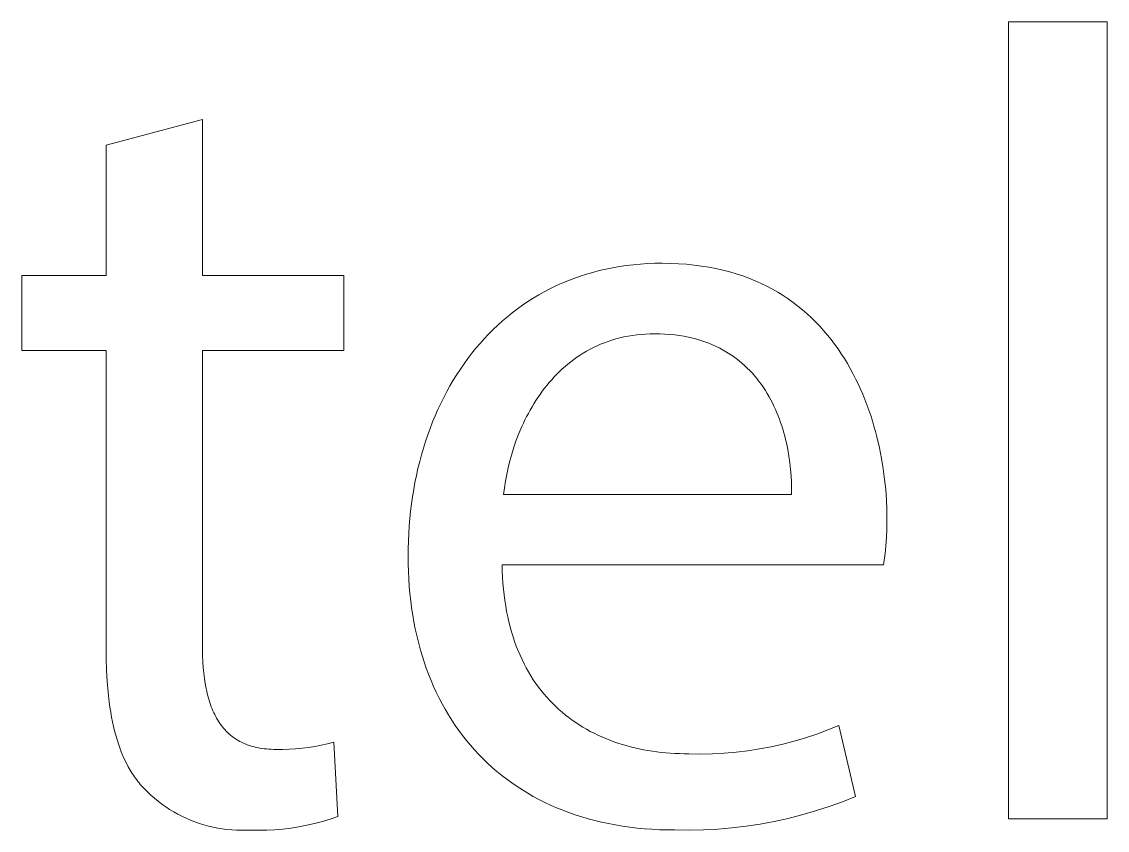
# Model space of a CAD drawing. Header units: millimetres. Extents: x 1287 to 5317, y -239 to 2577.
# Drawn here: x 4845.36 to 4884.39, y -172.01 to -142.95 of the extents above; entities that cross this region are included whole.
import ezdxf

# ---------------------------------------------------------------- set-up
doc = ezdxf.new("R2010")
doc.units = ezdxf.units.MM
doc.header["$MEASUREMENT"] = 0
doc.layers.add('Domyślny', color=7, linetype='Continuous', true_color=0x000000)

msp = doc.modelspace()

# ---------------------------------------------------------------- linework, layer by layer
at = {"layer": 'Domyślny', "color": 18, "lineweight": 15, "true_color": 0x000000}
for p, q in [((4880.837, -142.946), (4884.394, -142.946)), ((4880.837, -171.599), (4880.837, -142.946)), ((4884.394, -142.946), (4884.394, -171.599)), ((4848.396, -147.388), (4851.858, -146.462)), ((4851.858, -146.462), (4851.858, -152.072)), ((4848.396, -152.072), (4848.396, -147.388)), ((4866.367, -151.839), (4866.608, -151.79)), ((4866.608, -151.79), (4866.853, -151.747)), ((4866.853, -151.747), (4867.101, -151.711)), ((4867.101, -151.711), (4867.353, -151.681)), ((4867.353, -151.681), (4867.608, -151.658)), ((4867.608, -151.658), (4867.867, -151.641)), ((4867.867, -151.641), (4868.128, -151.631)), ((4868.128, -151.631), (4868.394, -151.628)), ((4868.394, -151.628), (4868.69, -151.632)), ((4868.69, -151.632), (4868.979, -151.644)), ((4868.979, -151.644), (4869.261, -151.664)), ((4869.261, -151.664), (4869.537, -151.692)), ((4869.537, -151.692), (4869.806, -151.727)), ((4869.806, -151.727), (4870.069, -151.769)), ((4870.069, -151.769), (4870.325, -151.819)), ((4870.325, -151.819), (4870.575, -151.876)), ((4845.362, -154.769), (4845.362, -152.072)), ((4845.362, -152.072), (4848.396, -152.072)), ((4851.858, -152.072), (4856.944, -152.072)), ((4856.944, -152.072), (4856.944, -154.769)), ((4864.994, -152.259), (4865.214, -152.174)), ((4865.214, -152.174), (4865.437, -152.095)), ((4865.437, -152.095), (4865.664, -152.022)), ((4865.664, -152.022), (4865.895, -151.955)), ((4865.895, -151.955), (4866.129, -151.894)), ((4866.129, -151.894), (4866.367, -151.839)), ((4870.575, -151.876), (4870.818, -151.939)), ((4870.818, -151.939), (4871.055, -152.009)), ((4871.055, -152.009), (4871.286, -152.086)), ((4871.286, -152.086), (4871.511, -152.169)), ((4871.511, -152.169), (4871.73, -152.258)), ((4864.151, -152.654), (4864.356, -152.547)), ((4864.356, -152.547), (4864.565, -152.445)), ((4864.565, -152.445), (4864.777, -152.349)), ((4864.777, -152.349), (4864.994, -152.259)), ((4871.73, -152.258), (4871.943, -152.353)), ((4871.943, -152.353), (4872.15, -152.454)), ((4872.15, -152.454), (4872.351, -152.56)), ((4872.351, -152.56), (4872.546, -152.672)), ((4863.559, -153.008), (4863.752, -152.884)), ((4863.752, -152.884), (4863.95, -152.767)), ((4863.95, -152.767), (4864.151, -152.654)), ((4872.546, -152.672), (4872.736, -152.789)), ((4872.736, -152.789), (4872.92, -152.911)), ((4872.92, -152.911), (4873.098, -153.038)), ((4863.001, -153.408), (4863.183, -153.269)), ((4863.183, -153.269), (4863.369, -153.136)), ((4863.369, -153.136), (4863.559, -153.008)), ((4873.098, -153.038), (4873.271, -153.17)), ((4873.271, -153.17), (4873.438, -153.306)), ((4873.438, -153.306), (4873.6, -153.447)), ((4862.479, -153.852), (4862.649, -153.699)), ((4862.649, -153.699), (4862.823, -153.551)), ((4862.823, -153.551), (4863.001, -153.408)), ((4873.6, -153.447), (4873.757, -153.592)), ((4873.757, -153.592), (4873.909, -153.74)), ((4873.909, -153.74), (4874.055, -153.893)), ((4861.993, -154.339), (4862.151, -154.172)), ((4862.151, -154.172), (4862.313, -154.01)), ((4862.313, -154.01), (4862.479, -153.852)), ((4867.958, -154.167), (4867.794, -154.174)), ((4868.125, -154.164), (4867.958, -154.167)), ((4868.31, -154.167), (4868.125, -154.164)), ((4868.491, -154.174), (4868.31, -154.167)), ((4874.055, -153.893), (4874.196, -154.05)), ((4874.196, -154.05), (4874.333, -154.209)), ((4861.69, -154.686), (4861.84, -154.51)), ((4861.84, -154.51), (4861.993, -154.339)), ((4866.178, -154.538), (4866.048, -154.595)), ((4866.311, -154.485), (4866.178, -154.538)), ((4866.446, -154.436), (4866.311, -154.485)), ((4866.585, -154.39), (4866.446, -154.436)), ((4866.726, -154.349), (4866.585, -154.39)), ((4866.87, -154.311), (4866.726, -154.349)), ((4867.017, -154.277), (4866.87, -154.311)), ((4867.166, -154.248), (4867.017, -154.277)), ((4867.319, -154.223), (4867.166, -154.248)), ((4867.474, -154.202), (4867.319, -154.223)), ((4867.633, -154.185), (4867.474, -154.202)), ((4867.794, -154.174), (4867.633, -154.185)), ((4868.668, -154.187), (4868.491, -154.174)), ((4868.84, -154.204), (4868.668, -154.187)), ((4869.008, -154.226), (4868.84, -154.204)), ((4869.172, -154.253), (4869.008, -154.226)), ((4869.331, -154.284), (4869.172, -154.253)), ((4869.487, -154.32), (4869.331, -154.284)), ((4869.638, -154.359), (4869.487, -154.32)), ((4869.785, -154.403), (4869.638, -154.359)), ((4869.929, -154.452), (4869.785, -154.403)), ((4870.068, -154.504), (4869.929, -154.452)), ((4870.204, -154.559), (4870.068, -154.504)), ((4870.335, -154.619), (4870.204, -154.559)), ((4874.333, -154.209), (4874.464, -154.373)), ((4874.464, -154.373), (4874.59, -154.539)), ((4874.59, -154.539), (4874.712, -154.708)), ((4848.396, -154.769), (4845.362, -154.769)), ((4848.396, -165.425), (4848.396, -154.769)), ((4856.944, -154.769), (4851.858, -154.769)), ((4851.858, -154.769), (4851.858, -165.305)), ((4861.403, -155.05), (4861.544, -154.866)), ((4861.544, -154.866), (4861.69, -154.686)), ((4865.439, -154.929), (4865.325, -155.005)), ((4865.555, -154.856), (4865.439, -154.929)), ((4865.674, -154.786), (4865.555, -154.856)), ((4865.796, -154.719), (4865.674, -154.786)), ((4865.921, -154.655), (4865.796, -154.719)), ((4866.048, -154.595), (4865.921, -154.655)), ((4870.463, -154.682), (4870.335, -154.619)), ((4870.587, -154.749), (4870.463, -154.682)), ((4870.708, -154.819), (4870.587, -154.749)), ((4870.825, -154.892), (4870.708, -154.819)), ((4870.938, -154.969), (4870.825, -154.892)), ((4874.712, -154.708), (4874.829, -154.88)), ((4874.829, -154.88), (4874.941, -155.055)), ((4861.133, -155.431), (4861.266, -155.239)), ((4861.266, -155.239), (4861.403, -155.05)), ((4864.896, -155.339), (4864.795, -155.429)), ((4864.999, -155.251), (4864.896, -155.339)), ((4865.105, -155.167), (4864.999, -155.251)), ((4865.214, -155.084), (4865.105, -155.167)), ((4865.325, -155.005), (4865.214, -155.084)), ((4871.047, -155.048), (4870.938, -154.969)), ((4871.153, -155.131), (4871.047, -155.048)), ((4871.256, -155.217), (4871.153, -155.131)), ((4871.355, -155.305), (4871.256, -155.217)), ((4871.451, -155.396), (4871.355, -155.305)), ((4874.941, -155.055), (4875.048, -155.232)), ((4875.048, -155.232), (4875.151, -155.412)), ((4860.881, -155.828), (4861.005, -155.628)), ((4861.005, -155.628), (4861.133, -155.431)), ((4864.507, -155.714), (4864.417, -155.813)), ((4864.601, -155.617), (4864.507, -155.714)), ((4864.696, -155.522), (4864.601, -155.617)), ((4864.795, -155.429), (4864.696, -155.522)), ((4871.543, -155.489), (4871.451, -155.396)), ((4871.633, -155.585), (4871.543, -155.489)), ((4871.718, -155.683), (4871.633, -155.585)), ((4871.801, -155.783), (4871.718, -155.683)), ((4875.151, -155.412), (4875.25, -155.594)), ((4875.25, -155.594), (4875.344, -155.777)), ((4860.645, -156.24), (4860.761, -156.032)), ((4860.761, -156.032), (4860.881, -155.828)), ((4864.159, -156.124), (4864.078, -156.231)), ((4864.243, -156.018), (4864.159, -156.124)), ((4864.328, -155.915), (4864.243, -156.018)), ((4864.417, -155.813), (4864.328, -155.915)), ((4871.881, -155.886), (4871.801, -155.783)), ((4871.957, -155.99), (4871.881, -155.886)), ((4872.031, -156.096), (4871.957, -155.99)), ((4872.101, -156.204), (4872.031, -156.096)), ((4875.344, -155.777), (4875.434, -155.962)), ((4875.434, -155.962), (4875.519, -156.149)), ((4860.428, -156.667), (4860.534, -156.452)), ((4860.534, -156.452), (4860.645, -156.24)), ((4863.924, -156.45), (4863.85, -156.562)), ((4864, -156.34), (4863.924, -156.45)), ((4864.078, -156.231), (4864, -156.34)), ((4872.168, -156.314), (4872.101, -156.204)), ((4872.233, -156.425), (4872.168, -156.314)), ((4872.294, -156.538), (4872.233, -156.425)), ((4875.519, -156.149), (4875.601, -156.337)), ((4875.601, -156.337), (4875.678, -156.527)), ((4860.228, -157.109), (4860.325, -156.886)), ((4860.325, -156.886), (4860.428, -156.667)), ((4863.71, -156.791), (4863.643, -156.907)), ((4863.779, -156.676), (4863.71, -156.791)), ((4863.85, -156.562), (4863.779, -156.676)), ((4872.353, -156.651), (4872.294, -156.538)), ((4872.409, -156.767), (4872.353, -156.651)), ((4872.462, -156.883), (4872.409, -156.767)), ((4872.513, -157), (4872.462, -156.883)), ((4875.678, -156.527), (4875.751, -156.717)), ((4875.751, -156.717), (4875.82, -156.909)), ((4860.134, -157.334), (4860.228, -157.109)), ((4863.457, -157.261), (4863.4, -157.381)), ((4863.517, -157.142), (4863.457, -157.261)), ((4863.579, -157.024), (4863.517, -157.142)), ((4863.643, -156.907), (4863.579, -157.024)), ((4872.561, -157.118), (4872.513, -157)), ((4872.606, -157.237), (4872.561, -157.118)), ((4872.649, -157.357), (4872.606, -157.237)), ((4875.82, -156.909), (4875.886, -157.101)), ((4875.886, -157.101), (4875.947, -157.293)), ((4875.947, -157.293), (4876.005, -157.486)), ((4859.962, -157.796), (4860.046, -157.563)), ((4860.046, -157.563), (4860.134, -157.334)), ((4863.345, -157.502), (4863.241, -157.746)), ((4863.4, -157.381), (4863.345, -157.502)), ((4872.689, -157.477), (4872.649, -157.357)), ((4872.727, -157.597), (4872.689, -157.477)), ((4872.762, -157.718), (4872.727, -157.597)), ((4876.005, -157.486), (4876.058, -157.679)), ((4876.058, -157.679), (4876.109, -157.873)), ((4859.807, -158.27), (4859.882, -158.031)), ((4859.882, -158.031), (4859.962, -157.796)), ((4863.146, -157.992), (4863.06, -158.238)), ((4863.241, -157.746), (4863.146, -157.992)), ((4872.796, -157.84), (4872.762, -157.718)), ((4872.826, -157.961), (4872.796, -157.84)), ((4872.855, -158.082), (4872.826, -157.961)), ((4876.109, -157.873), (4876.198, -158.258)), ((4859.737, -158.511), (4859.807, -158.27)), ((4863.06, -158.238), (4862.983, -158.485)), ((4872.905, -158.324), (4872.855, -158.082)), ((4872.946, -158.565), (4872.905, -158.324)), ((4876.198, -158.258), (4876.275, -158.642)), ((4859.61, -159.003), (4859.671, -158.756)), ((4859.671, -158.756), (4859.737, -158.511)), ((4862.914, -158.732), (4862.853, -158.978)), ((4862.983, -158.485), (4862.914, -158.732)), ((4872.98, -158.804), (4872.946, -158.565)), ((4873.005, -159.04), (4872.98, -158.804)), ((4876.275, -158.642), (4876.337, -159.022)), ((4859.554, -159.253), (4859.61, -159.003)), ((4862.8, -159.222), (4862.756, -159.463)), ((4862.853, -158.978), (4862.8, -159.222)), ((4873.024, -159.272), (4873.005, -159.04)), ((4876.337, -159.022), (4876.388, -159.397)), ((4859.455, -159.761), (4859.502, -159.505)), ((4859.502, -159.505), (4859.554, -159.253)), ((4862.756, -159.463), (4862.719, -159.701)), ((4873.035, -159.499), (4873.024, -159.272)), ((4873.039, -159.72), (4873.035, -159.499)), ((4876.388, -159.397), (4876.426, -159.766)), ((4859.376, -160.279), (4859.413, -160.019)), ((4859.413, -160.019), (4859.455, -159.761)), ((4862.719, -159.701), (4862.69, -159.935)), ((4862.69, -159.935), (4873.037, -159.935)), ((4873.037, -159.935), (4873.039, -159.72)), ((4876.426, -159.766), (4876.452, -160.127)), ((4859.344, -160.542), (4859.376, -160.279)), ((4876.452, -160.127), (4876.468, -160.479)), ((4859.294, -161.074), (4859.317, -160.806)), ((4859.317, -160.806), (4859.344, -160.542)), ((4876.468, -160.479), (4876.473, -160.821)), ((4859.277, -161.343), (4859.294, -161.074)), ((4876.473, -160.821), (4876.462, -161.235)), ((4859.264, -161.614), (4859.277, -161.343)), ((4876.462, -161.235), (4876.438, -161.648)), ((4859.254, -162.163), (4859.257, -161.888)), ((4859.257, -161.888), (4859.264, -161.614)), ((4876.438, -161.648), (4876.402, -162.06)), ((4859.257, -162.437), (4859.254, -162.163)), ((4876.402, -162.06), (4876.352, -162.471)), ((4859.265, -162.708), (4859.257, -162.437)), ((4859.278, -162.977), (4859.265, -162.708)), ((4862.636, -162.471), (4862.641, -162.695)), ((4876.352, -162.471), (4862.636, -162.471)), ((4862.641, -162.695), (4862.651, -162.914)), ((4859.296, -163.242), (4859.278, -162.977)), ((4862.651, -162.914), (4862.665, -163.129)), ((4862.665, -163.129), (4862.683, -163.34)), ((4859.319, -163.504), (4859.296, -163.242)), ((4859.348, -163.764), (4859.319, -163.504)), ((4862.683, -163.34), (4862.706, -163.546)), ((4859.381, -164.02), (4859.348, -163.764)), ((4862.706, -163.546), (4862.732, -163.749)), ((4862.732, -163.749), (4862.763, -163.948)), ((4859.42, -164.273), (4859.381, -164.02)), ((4859.463, -164.523), (4859.42, -164.273)), ((4862.763, -163.948), (4862.797, -164.143)), ((4862.797, -164.143), (4862.836, -164.334)), ((4859.512, -164.77), (4859.463, -164.523)), ((4862.836, -164.334), (4862.878, -164.52)), ((4862.878, -164.52), (4862.924, -164.703)), ((4862.924, -164.703), (4862.974, -164.882)), ((4859.566, -165.013), (4859.512, -164.77)), ((4859.624, -165.253), (4859.566, -165.013)), ((4862.974, -164.882), (4863.028, -165.057)), ((4863.028, -165.057), (4863.085, -165.229)), ((4848.4, -165.849), (4848.396, -165.425)), ((4851.858, -165.305), (4851.86, -165.528)), ((4859.688, -165.49), (4859.624, -165.253)), ((4859.756, -165.724), (4859.688, -165.49)), ((4863.085, -165.229), (4863.146, -165.396)), ((4863.146, -165.396), (4863.211, -165.559)), ((4848.413, -166.26), (4848.4, -165.849)), ((4851.86, -165.528), (4851.866, -165.745)), ((4851.866, -165.745), (4851.877, -165.956)), ((4859.83, -165.953), (4859.756, -165.724)), ((4863.211, -165.559), (4863.279, -165.719)), ((4863.279, -165.719), (4863.35, -165.875)), ((4863.35, -165.875), (4863.425, -166.027)), ((4848.436, -166.657), (4848.413, -166.26)), ((4851.877, -165.956), (4851.891, -166.161)), ((4851.891, -166.161), (4851.91, -166.36)), ((4859.908, -166.18), (4859.83, -165.953)), ((4859.991, -166.403), (4859.908, -166.18)), ((4863.425, -166.027), (4863.503, -166.175)), ((4863.503, -166.175), (4863.584, -166.32)), ((4848.468, -167.041), (4848.436, -166.657)), ((4851.91, -166.36), (4851.934, -166.552)), ((4851.934, -166.552), (4851.963, -166.738)), ((4860.079, -166.622), (4859.991, -166.403)), ((4860.171, -166.837), (4860.079, -166.622)), ((4863.584, -166.32), (4863.669, -166.461)), ((4863.669, -166.461), (4863.757, -166.598)), ((4863.757, -166.598), (4863.847, -166.732)), ((4848.51, -167.411), (4848.468, -167.041)), ((4851.963, -166.738), (4851.996, -166.917)), ((4851.996, -166.917), (4852.014, -167.004)), ((4852.014, -167.004), (4852.034, -167.09)), ((4860.269, -167.049), (4860.171, -166.837)), ((4860.371, -167.257), (4860.269, -167.049)), ((4863.847, -166.732), (4863.941, -166.861)), ((4863.941, -166.861), (4864.038, -166.987)), ((4864.038, -166.987), (4864.138, -167.11)), ((4848.535, -167.591), (4848.51, -167.411)), ((4852.034, -167.09), (4852.055, -167.174)), ((4852.055, -167.174), (4852.077, -167.256)), ((4852.077, -167.256), (4852.1, -167.336)), ((4852.1, -167.336), (4852.125, -167.415)), ((4852.125, -167.415), (4852.151, -167.492)), ((4860.477, -167.462), (4860.371, -167.257)), ((4864.138, -167.11), (4864.24, -167.229)), ((4864.24, -167.229), (4864.346, -167.344)), ((4864.346, -167.344), (4864.454, -167.456)), ((4848.563, -167.767), (4848.535, -167.591)), ((4848.594, -167.94), (4848.563, -167.767)), ((4852.151, -167.492), (4852.179, -167.568)), ((4852.179, -167.568), (4852.207, -167.642)), ((4852.207, -167.642), (4852.237, -167.714)), ((4852.237, -167.714), (4852.269, -167.784)), ((4852.269, -167.784), (4852.302, -167.853)), ((4860.589, -167.662), (4860.477, -167.462)), ((4860.705, -167.859), (4860.589, -167.662)), ((4864.454, -167.456), (4864.564, -167.564)), ((4864.564, -167.564), (4864.678, -167.669)), ((4864.678, -167.669), (4864.794, -167.77)), ((4864.794, -167.77), (4864.912, -167.867)), ((4848.627, -168.109), (4848.594, -167.94)), ((4848.663, -168.275), (4848.627, -168.109)), ((4852.302, -167.853), (4852.336, -167.919)), ((4852.336, -167.919), (4852.371, -167.985)), ((4852.371, -167.985), (4852.408, -168.048)), ((4852.408, -168.048), (4852.447, -168.109)), ((4852.447, -168.109), (4852.487, -168.169)), ((4852.487, -168.169), (4852.528, -168.227)), ((4860.826, -168.051), (4860.705, -167.859)), ((4860.951, -168.24), (4860.826, -168.051)), ((4864.912, -167.867), (4865.033, -167.961)), ((4865.033, -167.961), (4865.156, -168.052)), ((4865.156, -168.052), (4865.282, -168.139)), ((4865.282, -168.139), (4865.41, -168.223)), ((4865.41, -168.223), (4865.54, -168.303)), ((4848.702, -168.437), (4848.663, -168.275)), ((4848.745, -168.595), (4848.702, -168.437)), ((4848.79, -168.749), (4848.745, -168.595)), ((4852.528, -168.227), (4852.571, -168.284)), ((4852.571, -168.284), (4852.615, -168.338)), ((4852.615, -168.338), (4852.661, -168.391)), ((4852.661, -168.391), (4852.708, -168.442)), ((4852.708, -168.442), (4852.757, -168.491)), ((4852.757, -168.491), (4852.808, -168.538)), ((4852.808, -168.538), (4852.833, -168.561)), ((4852.833, -168.561), (4852.859, -168.583)), ((4852.859, -168.583), (4852.886, -168.605)), ((4852.886, -168.605), (4852.913, -168.627)), ((4861.081, -168.425), (4860.951, -168.24)), ((4861.215, -168.605), (4861.081, -168.425)), ((4861.354, -168.782), (4861.215, -168.605)), ((4865.54, -168.303), (4865.672, -168.38)), ((4865.672, -168.38), (4865.806, -168.454)), ((4865.806, -168.454), (4865.943, -168.524)), ((4865.943, -168.524), (4866.081, -168.591)), ((4866.081, -168.591), (4866.222, -168.655)), ((4873.545, -168.687), (4873.948, -168.552)), ((4873.948, -168.552), (4874.348, -168.404)), ((4874.348, -168.404), (4874.741, -168.242)), ((4874.741, -168.242), (4875.345, -170.792)), ((4848.838, -168.9), (4848.79, -168.749)), ((4848.889, -169.047), (4848.838, -168.9)), ((4852.913, -168.627), (4852.94, -168.648)), ((4852.94, -168.648), (4852.968, -168.668)), ((4852.968, -168.668), (4852.996, -168.689)), ((4852.996, -168.689), (4853.025, -168.708)), ((4853.025, -168.708), (4853.054, -168.727)), ((4853.054, -168.727), (4853.083, -168.746)), ((4853.083, -168.746), (4853.113, -168.765)), ((4853.113, -168.765), (4853.143, -168.782)), ((4853.143, -168.782), (4853.205, -168.817)), ((4853.205, -168.817), (4853.268, -168.849)), ((4853.268, -168.849), (4853.333, -168.879)), ((4853.333, -168.879), (4853.399, -168.908)), ((4853.399, -168.908), (4853.468, -168.934)), ((4853.468, -168.934), (4853.537, -168.959)), ((4853.537, -168.959), (4853.609, -168.982)), ((4853.609, -168.982), (4853.683, -169.003)), ((4853.683, -169.003), (4853.758, -169.022)), ((4855.673, -169.034), (4855.902, -168.998)), ((4855.902, -168.998), (4856.13, -168.955)), ((4856.13, -168.955), (4856.357, -168.905)), ((4856.357, -168.905), (4856.582, -168.848)), ((4856.582, -168.848), (4856.73, -171.518)), ((4861.497, -168.954), (4861.354, -168.782)), ((4861.645, -169.122), (4861.497, -168.954)), ((4866.222, -168.655), (4866.364, -168.715)), ((4866.364, -168.715), (4866.508, -168.772)), ((4866.508, -168.772), (4866.654, -168.826)), ((4866.654, -168.826), (4866.801, -168.877)), ((4866.801, -168.877), (4866.95, -168.924)), ((4866.95, -168.924), (4867.101, -168.968)), ((4867.101, -168.968), (4867.253, -169.009)), ((4872.309, -169.008), (4872.724, -168.915)), ((4872.724, -168.915), (4873.136, -168.808)), ((4873.136, -168.808), (4873.545, -168.687)), ((4848.943, -169.191), (4848.889, -169.047)), ((4849.001, -169.33), (4848.943, -169.191)), ((4849.062, -169.466), (4849.001, -169.33)), ((4853.758, -169.022), (4853.835, -169.038)), ((4853.835, -169.038), (4853.913, -169.053)), ((4853.913, -169.053), (4853.994, -169.066)), ((4853.994, -169.066), (4854.076, -169.077)), ((4854.076, -169.077), (4854.16, -169.086)), ((4854.16, -169.086), (4854.246, -169.094)), ((4854.246, -169.094), (4854.334, -169.099)), ((4854.334, -169.099), (4854.424, -169.102)), ((4854.424, -169.102), (4854.515, -169.103)), ((4854.515, -169.103), (4854.747, -169.103)), ((4854.747, -169.103), (4854.98, -169.097)), ((4854.98, -169.097), (4855.211, -169.083)), ((4855.211, -169.083), (4855.442, -169.062)), ((4855.442, -169.062), (4855.673, -169.034)), ((4861.797, -169.286), (4861.645, -169.122)), ((4861.954, -169.445), (4861.797, -169.286)), ((4867.253, -169.009), (4867.407, -169.047)), ((4867.407, -169.047), (4867.562, -169.082)), ((4867.562, -169.082), (4867.719, -169.114)), ((4867.719, -169.114), (4867.877, -169.142)), ((4867.877, -169.142), (4868.036, -169.168)), ((4868.036, -169.168), (4868.196, -169.19)), ((4868.196, -169.19), (4868.358, -169.209)), ((4868.358, -169.209), (4868.52, -169.226)), ((4868.52, -169.226), (4868.683, -169.239)), ((4868.683, -169.239), (4868.848, -169.249)), ((4868.848, -169.249), (4869.013, -169.256)), ((4869.013, -169.256), (4869.179, -169.261)), ((4869.179, -169.261), (4869.346, -169.262)), ((4869.346, -169.262), (4869.772, -169.269)), ((4869.772, -169.269), (4870.198, -169.261)), ((4870.198, -169.261), (4870.623, -169.239)), ((4870.623, -169.239), (4871.047, -169.203)), ((4871.047, -169.203), (4871.47, -169.152)), ((4871.47, -169.152), (4871.891, -169.087)), ((4871.891, -169.087), (4872.309, -169.008)), ((4849.126, -169.598), (4849.062, -169.466)), ((4849.193, -169.726), (4849.126, -169.598)), ((4849.264, -169.85), (4849.193, -169.726)), ((4862.115, -169.6), (4861.954, -169.445)), ((4862.28, -169.751), (4862.115, -169.6)), ((4862.45, -169.898), (4862.28, -169.751)), ((4849.301, -169.911), (4849.264, -169.85)), ((4849.339, -169.971), (4849.301, -169.911)), ((4849.377, -170.029), (4849.339, -169.971)), ((4849.417, -170.087), (4849.377, -170.029)), ((4849.457, -170.143), (4849.417, -170.087)), ((4849.498, -170.199), (4849.457, -170.143)), ((4862.624, -170.039), (4862.45, -169.898)), ((4862.802, -170.177), (4862.624, -170.039)), ((4849.54, -170.254), (4849.498, -170.199)), ((4849.583, -170.307), (4849.54, -170.254)), ((4849.627, -170.36), (4849.583, -170.307)), ((4849.672, -170.412), (4849.627, -170.36)), ((4849.718, -170.462), (4849.672, -170.412)), ((4849.764, -170.512), (4849.718, -170.462)), ((4849.884, -170.632), (4849.764, -170.512)), ((4862.985, -170.309), (4862.802, -170.177)), ((4863.171, -170.437), (4862.985, -170.309)), ((4863.362, -170.561), (4863.171, -170.437)), ((4863.557, -170.68), (4863.362, -170.561)), ((4850.008, -170.748), (4849.884, -170.632)), ((4850.135, -170.859), (4850.008, -170.748)), ((4850.267, -170.966), (4850.135, -170.859)), ((4863.757, -170.793), (4863.557, -170.68)), ((4863.96, -170.902), (4863.757, -170.793)), ((4864.167, -171.007), (4863.96, -170.902)), ((4875.345, -170.792), (4874.87, -170.982)), ((4850.402, -171.068), (4850.267, -170.966)), ((4850.54, -171.166), (4850.402, -171.068)), ((4850.682, -171.259), (4850.54, -171.166)), ((4850.827, -171.346), (4850.682, -171.259)), ((4864.379, -171.106), (4864.167, -171.007)), ((4864.594, -171.2), (4864.379, -171.106)), ((4864.814, -171.29), (4864.594, -171.2)), ((4865.037, -171.374), (4864.814, -171.29)), ((4873.902, -171.315), (4873.41, -171.458)), ((4874.388, -171.157), (4873.902, -171.315)), ((4874.87, -170.982), (4874.388, -171.157)), ((4850.975, -171.429), (4850.827, -171.346)), ((4851.125, -171.507), (4850.975, -171.429)), ((4851.279, -171.579), (4851.125, -171.507)), ((4851.434, -171.646), (4851.279, -171.579)), ((4851.592, -171.707), (4851.434, -171.646)), ((4851.752, -171.763), (4851.592, -171.707)), ((4856.176, -171.695), (4855.895, -171.769)), ((4856.454, -171.611), (4856.176, -171.695)), ((4856.73, -171.518), (4856.454, -171.611)), ((4865.265, -171.453), (4865.037, -171.374)), ((4865.496, -171.527), (4865.265, -171.453)), ((4865.732, -171.596), (4865.496, -171.527)), ((4865.971, -171.66), (4865.732, -171.596)), ((4866.214, -171.718), (4865.971, -171.66)), ((4866.461, -171.771), (4866.214, -171.718)), ((4872.413, -171.694), (4871.91, -171.788)), ((4872.914, -171.584), (4872.413, -171.694)), ((4873.41, -171.458), (4872.914, -171.584)), ((4884.394, -171.599), (4880.837, -171.599)), ((4851.914, -171.814), (4851.752, -171.763)), ((4852.077, -171.859), (4851.914, -171.814)), ((4852.242, -171.898), (4852.077, -171.859)), ((4852.408, -171.931), (4852.242, -171.898)), ((4852.575, -171.959), (4852.408, -171.931)), ((4852.743, -171.98), (4852.575, -171.959)), ((4852.912, -171.996), (4852.743, -171.98)), ((4853.081, -172.006), (4852.912, -171.996)), ((4853.251, -172.011), (4853.081, -172.006)), ((4853.42, -172.009), (4853.251, -172.011)), ((4853.589, -172.001), (4853.42, -172.009)), ((4853.88, -172.007), (4853.589, -172.001)), ((4854.17, -172.003), (4853.88, -172.007)), ((4854.461, -171.989), (4854.17, -172.003)), ((4854.75, -171.965), (4854.461, -171.989)), ((4855.039, -171.931), (4854.75, -171.965)), ((4855.326, -171.887), (4855.039, -171.931)), ((4855.611, -171.832), (4855.326, -171.887)), ((4855.895, -171.769), (4855.611, -171.832)), ((4866.711, -171.819), (4866.461, -171.771)), ((4866.966, -171.861), (4866.711, -171.819)), ((4867.224, -171.897), (4866.966, -171.861)), ((4867.486, -171.929), (4867.224, -171.897)), ((4867.751, -171.954), (4867.486, -171.929)), ((4868.02, -171.974), (4867.751, -171.954)), ((4868.293, -171.989), (4868.02, -171.974)), ((4868.57, -171.997), (4868.293, -171.989)), ((4868.85, -172), (4868.57, -171.997)), ((4869.362, -172.007), (4868.85, -172)), ((4869.874, -171.996), (4869.362, -172.007)), ((4870.385, -171.969), (4869.874, -171.996)), ((4870.895, -171.925), (4870.385, -171.969)), ((4871.404, -171.865), (4870.895, -171.925)), ((4871.91, -171.788), (4871.404, -171.865))]:
    msp.add_line(p, q, dxfattribs=at)

doc.saveas('drawing.dxf')
